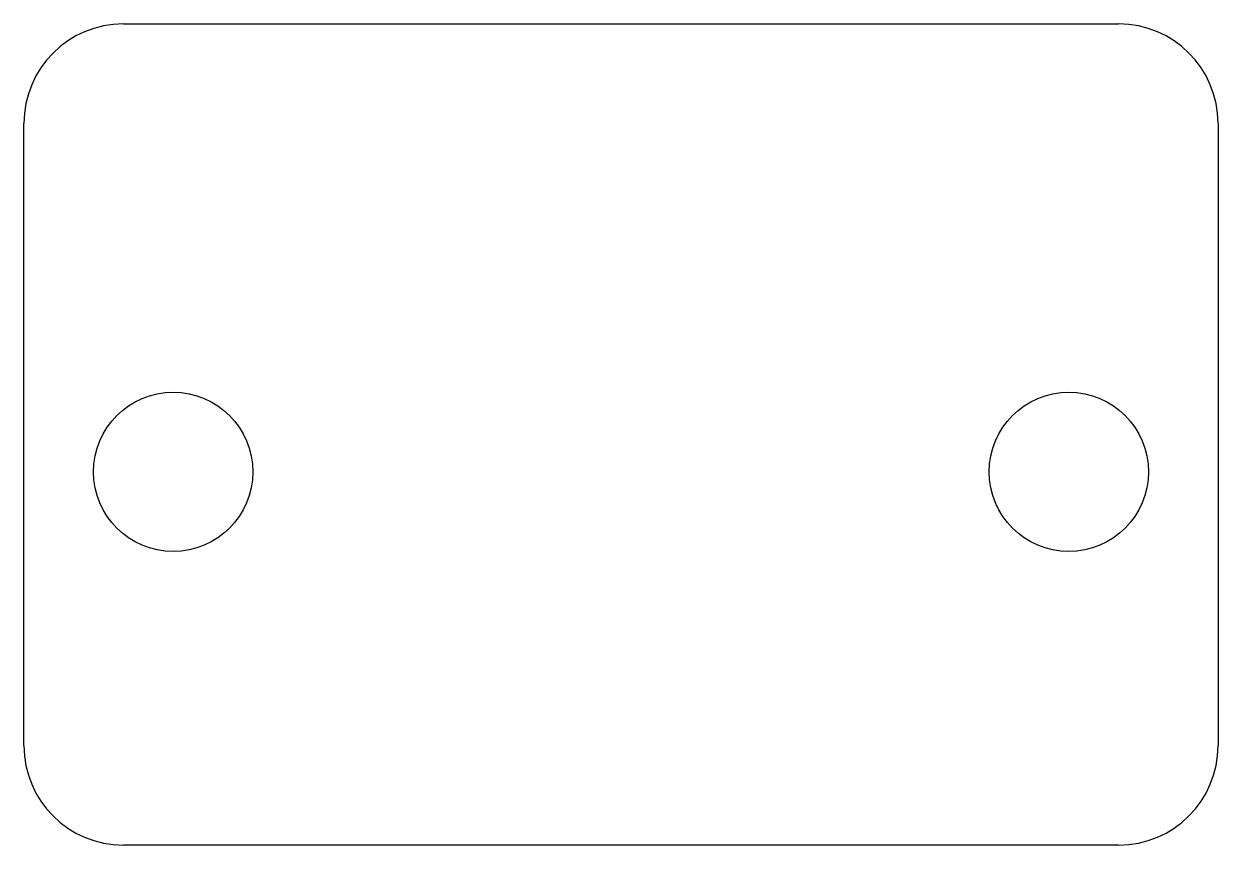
# Model space of a CAD drawing. Header units: millimetres. Extents: x -12 to 12, y 39.5 to 56.
import ezdxf

# ---------------------------------------------------------------- set-up
doc = ezdxf.new("R2010")
doc.units = ezdxf.units.MM

msp = doc.modelspace()

# ---------------------------------------------------------------- linework, layer by layer
at = {"color": 7, "linetype": 'Continuous', "lineweight": 25}
for p, q in [((-10, 56), (10, 56)), ((-12, 41.5), (-12, 54)), ((12, 54), (12, 41.5)), ((10, 39.5), (-10, 39.5))]:
    msp.add_line(p, q, dxfattribs=at)
for centre in [(-9, 47), (9, 47)]:
    msp.add_circle(centre, 1.6, dxfattribs=at)
for centre, start, end in [((-10, 54), 90, 180), ((10, 54), 0, 90), ((-10, 41.5), 180, 270), ((10, 41.5), 270, 0)]:
    msp.add_arc(centre, 2, start, end, dxfattribs=at)

doc.saveas('drawing.dxf')
